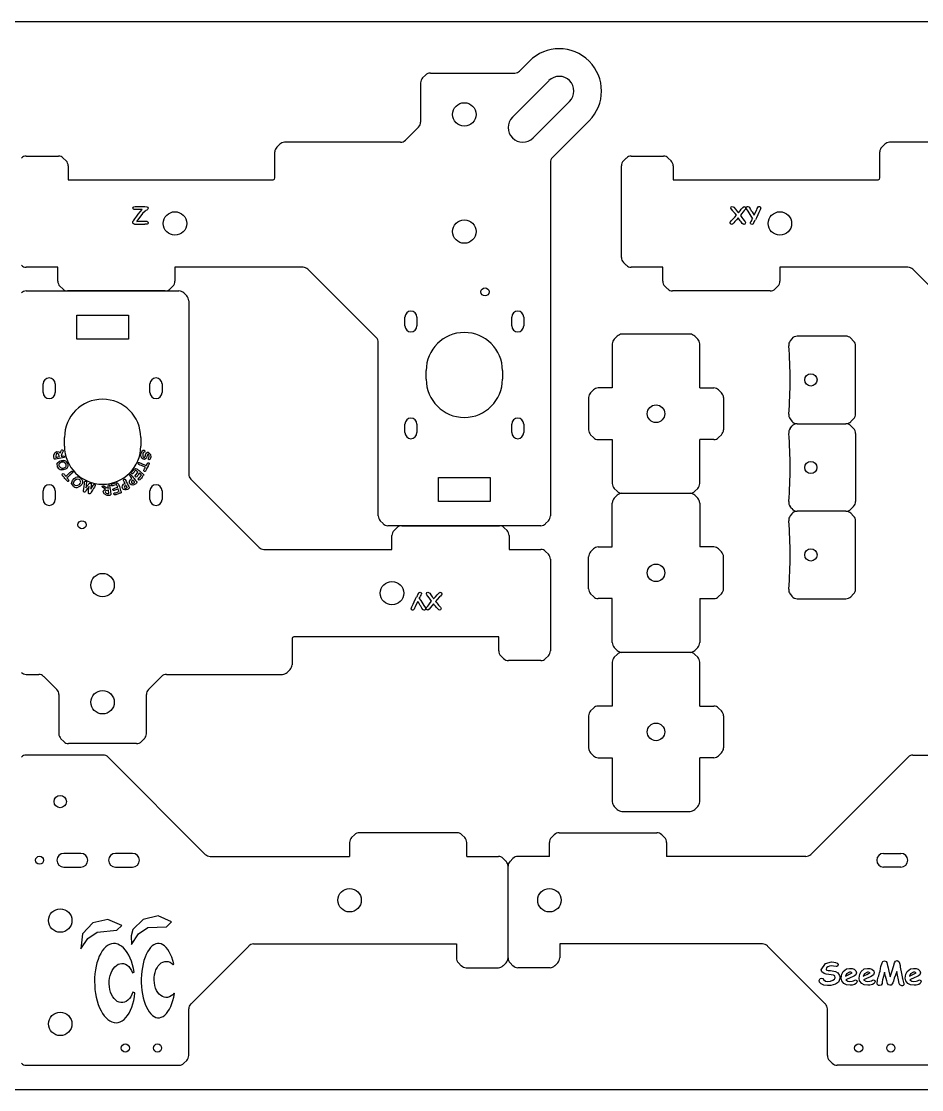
# Model space of a CAD drawing. Header units: millimetres. Extents: x 0 to 820, y -385 to 310.
# Drawn here: x 181.4 to 442.7, y -385 to -75 of the extents above; entities that cross this region are included whole.
import ezdxf

# ---------------------------------------------------------------- set-up
doc = ezdxf.new("R2010")
doc.units = ezdxf.units.MM

msp = doc.modelspace()

# ---------------------------------------------------------------- linework, layer by layer
at = {"color": 7, "linetype": 'Continuous'}
for p, q in [((0, -75), (820, -75)), ((328.89, -86.55), (326.03, -89.41)), ((297.3, -92.83), (297.3, -104.24)), ((298.71, -90.59), (297.89, -91.41)), ((300.13, -90), (324.62, -90)), ((334.55, -92.21), (323.94, -102.81)), ((329.96, -108.83), (340.56, -98.22)), ((335.61, -114.48), (346.22, -103.88)), ((296.71, -105.66), (292.89, -109.48)), ((256.41, -110.66), (255.59, -111.48)), ((291.47, -110.07), (257.83, -110.07)), ((432.02, -110.66), (431.2, -111.48)), ((467.08, -110.07), (433.44, -110.07)), ((182.83, -114.07), (192.17, -114.07)), ((194.41, -115.48), (193.59, -114.66)), ((255, -120.45), (255, -112.9)), ((335.59, -114.5), (335.61, -114.48)), ((357.02, -114.66), (356.2, -115.48)), ((358.44, -114.07), (367.78, -114.07)), ((370.02, -115.48), (369.2, -114.66)), ((430.61, -120.45), (430.61, -112.9)), ((195, -116.9), (195, -120.95)), ((335, -115.92), (335, -218.52)), ((355.61, -143.52), (355.61, -116.9)), ((370.61, -116.9), (370.61, -120.95)), ((195, -120.95), (254.5, -120.95)), ((370.61, -120.95), (430.11, -120.95)), ((215.77, -129.62), (214.48, -129.62)), ((215.8, -128.77), (217.29, -128.77)), ((392.69, -128.93), (392.94, -129.32)), ((214.93, -133.02), (214.92, -133.03)), ((356.2, -144.94), (357.02, -145.76)), ((192, -146.35), (182.83, -146.35)), ((192, -150.4), (192, -146.35)), ((263.17, -146.35), (226, -146.35)), ((226, -146.35), (226, -150.4)), ((264.59, -146.94), (284.41, -166.76)), ((367.61, -146.35), (358.44, -146.35)), ((367.61, -150.4), (367.61, -146.35)), ((401.61, -146.35), (401.61, -150.4)), ((438.78, -146.35), (401.61, -146.35)), ((440.2, -146.94), (460.02, -166.76)), ((192.59, -151.82), (193.41, -152.64)), ((224.59, -152.64), (225.41, -151.82)), ((368.2, -151.82), (369.02, -152.64)), ((400.2, -152.64), (401.02, -151.82)), ((182.83, -153.23), (227.17, -153.23)), ((223.17, -153.23), (194.83, -153.23)), ((229.41, -154.64), (228.59, -153.82)), ((398.78, -153.23), (370.44, -153.23)), ((230, -156.06), (230, -206.4)), ((197.5, -160.23), (212.5, -160.23)), ((197.5, -167.23), (197.5, -160.23)), ((212.5, -160.23), (212.5, -167.23)), ((292.75, -163.35), (292.75, -160.85)), ((296.25, -160.85), (296.25, -163.35)), ((323.75, -163.35), (323.75, -160.85)), ((327.25, -160.85), (327.25, -163.35)), ((212.5, -167.23), (197.5, -167.23)), ((354.35, -166.36), (353.52, -167.19)), ((375.51, -165.78), (355.76, -165.78)), ((377.75, -167.19), (376.92, -166.36)), ((405.07, -167.11), (404.57, -167.73)), ((420.76, -166.35), (406.63, -166.35)), ((423.01, -167.76), (422.18, -166.94)), ((285, -218.52), (285, -168.18)), ((352.94, -168.61), (352.94, -181.36)), ((378.34, -181.36), (378.34, -168.61)), ((423.59, -188.92), (423.59, -169.18)), ((298.92, -178.85), (298.92, -176.35)), ((321.07, -176.35), (321.07, -178.85)), ((187.75, -182.73), (187.75, -180.23)), ((191.25, -180.23), (191.25, -182.73)), ((218.75, -182.73), (218.75, -180.23)), ((222.25, -180.23), (222.25, -182.73)), ((347.47, -181.95), (346.64, -182.77)), ((352.94, -181.36), (348.88, -181.36)), ((378.34, -181.36), (382.39, -181.36)), ((384.63, -182.77), (383.8, -181.95)), ((346.06, -184.19), (346.06, -193.53)), ((385.22, -184.19), (385.22, -193.53)), ((292.75, -194.35), (292.75, -191.85)), ((296.25, -191.85), (296.25, -194.35)), ((323.75, -194.35), (323.75, -191.85)), ((327.25, -191.85), (327.25, -194.35)), ((404.57, -190.37), (405.07, -190.99)), ((406.63, -191.75), (420.76, -191.75)), ((406.63, -191.75), (420.76, -191.75)), ((422.18, -191.16), (423.01, -190.34)), ((346.64, -194.95), (347.47, -195.77)), ((383.8, -195.77), (384.63, -194.95)), ((404.57, -193.13), (405.07, -192.51)), ((422.18, -192.34), (423.01, -193.16)), ((423.59, -194.58), (423.59, -214.32)), ((193.92, -198.23), (193.92, -195.73)), ((216.07, -195.73), (216.07, -198.23)), ((348.88, -196.36), (352.94, -196.36)), ((352.94, -196.36), (352.94, -209.11)), ((382.39, -196.36), (378.34, -196.36)), ((378.34, -209.11), (378.34, -196.36)), ((191.42, -201.52), (192.46, -201.31)), ((192.88, -201.77), (191.32, -202.08)), ((217.66, -203.91), (217.71, -203.81)), ((194.66, -207.48), (194.72, -207.56)), ((213.24, -206.57), (213.59, -206.99)), ((302.5, -214.35), (302.5, -207.35)), ((302.5, -207.35), (317.5, -207.35)), ((317.5, -207.35), (317.5, -214.35)), ((200.31, -208.84), (200.26, -209.32)), ((200.66, -209.67), (200.88, -209.36)), ((201.68, -209.31), (201.66, -209.69)), ((207.22, -210.64), (207.37, -212.2)), ((211.54, -207.97), (211.8, -208.44)), ((250.41, -227.64), (230.59, -207.82)), ((353.52, -210.53), (354.35, -211.36)), ((376.92, -211.36), (377.75, -210.53)), ((187.75, -213.73), (187.75, -211.23)), ((191.25, -211.23), (191.25, -213.73)), ((200.27, -211.07), (200.02, -211.45)), ((206.84, -212.05), (206.74, -211.05)), ((218.75, -213.73), (218.75, -211.23)), ((222.25, -211.23), (222.25, -213.73)), ((353.52, -213.36), (354.35, -212.53)), ((355.76, -211.94), (375.51, -211.94)), ((355.76, -211.94), (375.51, -211.94)), ((376.92, -212.53), (377.75, -213.36)), ((317.5, -214.35), (302.5, -214.35)), ((352.94, -227.52), (352.94, -214.77)), ((378.34, -214.77), (378.34, -227.52)), ((405.07, -216.39), (404.57, -215.77)), ((423.01, -215.74), (422.18, -216.56)), ((285.59, -219.94), (286.41, -220.76)), ((333.59, -220.76), (334.41, -219.94)), ((405.07, -217.91), (404.57, -218.53)), ((420.76, -217.15), (406.63, -217.15)), ((420.76, -217.15), (406.63, -217.15)), ((423.01, -218.56), (422.18, -217.74)), ((423.59, -239.72), (423.59, -219.98)), ((332.17, -221.35), (287.83, -221.35)), ((290.41, -221.94), (289.59, -222.76)), ((291.83, -221.35), (320.17, -221.35)), ((322.41, -222.76), (321.59, -221.94)), ((289, -228.23), (289, -224.18)), ((323, -224.18), (323, -228.23)), ((251.83, -228.23), (289, -228.23)), ((323, -228.23), (332.17, -228.23)), ((334.41, -229.64), (333.59, -228.82)), ((346.64, -228.94), (347.47, -228.11)), ((348.88, -227.52), (352.94, -227.52)), ((382.39, -227.52), (378.34, -227.52)), ((383.8, -228.11), (384.63, -228.94)), ((335, -231.06), (335, -257.68)), ((346.06, -239.7), (346.06, -230.35)), ((385.22, -239.7), (385.22, -230.35)), ((347.47, -241.94), (346.64, -241.11)), ((384.63, -241.11), (383.8, -241.94)), ((404.57, -241.17), (405.07, -241.79)), ((422.18, -241.96), (423.01, -241.14)), ((352.94, -242.52), (348.88, -242.52)), ((352.94, -255.28), (352.94, -242.52)), ((378.34, -242.52), (382.39, -242.52)), ((378.34, -242.52), (378.34, -255.28)), ((406.63, -242.55), (420.76, -242.55)), ((297.92, -245.65), (297.67, -245.26)), ((260, -254.13), (260, -261.68)), ((320, -253.63), (260.5, -253.63)), ((320, -257.68), (320, -253.63)), ((354.35, -257.52), (353.52, -256.69)), ((377.75, -256.69), (376.92, -257.52)), ((320.59, -259.1), (321.41, -259.92)), ((333.59, -259.92), (334.41, -259.1)), ((354.35, -258.69), (353.52, -259.52)), ((375.51, -258.11), (355.76, -258.11)), ((375.51, -258.11), (355.76, -258.11)), ((377.75, -259.52), (376.92, -258.69)), ((258.59, -263.92), (259.41, -263.1)), ((332.17, -260.51), (322.83, -260.51)), ((352.94, -260.93), (352.94, -273.69)), ((378.34, -273.69), (378.34, -260.93)), ((182.83, -264.51), (186.47, -264.51)), ((187.89, -265.1), (191.71, -268.92)), ((218.29, -268.92), (222.11, -265.1)), ((223.53, -264.51), (257.17, -264.51)), ((192.3, -270.34), (192.3, -281.75)), ((217.7, -281.75), (217.7, -270.34)), ((347.47, -274.27), (346.64, -275.1)), ((352.94, -273.69), (348.88, -273.69)), ((378.34, -273.69), (382.39, -273.69)), ((384.63, -275.1), (383.8, -274.27)), ((346.06, -276.52), (346.06, -285.86)), ((385.22, -276.52), (385.22, -285.86)), ((192.89, -283.17), (193.71, -283.99)), ((214.87, -284.58), (195.13, -284.58)), ((216.29, -283.99), (217.11, -283.17)), ((205.17, -287.93), (182.83, -287.93)), ((346.64, -287.27), (347.47, -288.1)), ((383.8, -288.1), (384.63, -287.27)), ((440.23, -287.93), (462.57, -287.93)), ((234.81, -316.75), (206.59, -288.52)), ((348.88, -288.69), (352.94, -288.69)), ((352.94, -288.69), (352.94, -301.44)), ((382.39, -288.69), (378.34, -288.69)), ((378.34, -301.44), (378.34, -288.69)), ((438.81, -288.52), (410.59, -316.75)), ((353.52, -302.86), (354.35, -303.68)), ((376.92, -303.68), (377.75, -302.86)), ((355.76, -304.27), (375.51, -304.27)), ((278.11, -311.04), (277.29, -311.87)), ((307.87, -310.45), (279.53, -310.45)), ((310.11, -311.87), (309.29, -311.04)), ((336.11, -311.04), (335.29, -311.87)), ((337.53, -310.45), (365.87, -310.45)), ((368.11, -311.87), (367.29, -311.04)), ((276.7, -313.28), (276.7, -317.33)), ((310.7, -317.33), (310.7, -313.28)), ((334.7, -317.33), (334.7, -313.28)), ((368.7, -313.28), (368.7, -317.33)), ((198.7, -316.43), (193.7, -316.43)), ((213.7, -316.43), (208.7, -316.43)), ((236.23, -317.33), (276.7, -317.33)), ((310.7, -317.33), (319.87, -317.33)), ((322.11, -318.75), (321.29, -317.92)), ((324.11, -317.92), (323.29, -318.75)), ((334.7, -317.33), (325.53, -317.33)), ((409.17, -317.33), (368.7, -317.33)), ((431.7, -316.43), (436.7, -316.43)), ((193.7, -320.43), (198.7, -320.43)), ((208.7, -320.43), (213.7, -320.43)), ((322.7, -346.79), (322.7, -320.16)), ((322.7, -346.79), (322.7, -320.16)), ((436.7, -320.43), (431.7, -320.43)), ((209.09, -338.75), (210.56, -337.33)), ((223.57, -337.79), (224.98, -336.32)), ((205.89, -343.6), (205.37, -344.13)), ((206.43, -343.17), (205.89, -343.6)), ((207, -342.86), (206.43, -343.17)), ((207.58, -342.66), (207, -342.86)), ((208.17, -342.58), (207.58, -342.66)), ((208.77, -342.61), (208.17, -342.58)), ((209.37, -342.76), (208.77, -342.61)), ((209.95, -343.03), (209.37, -342.76)), ((210.53, -343.4), (209.95, -343.03)), ((211.08, -343.89), (210.53, -343.4)), ((211.61, -344.48), (211.08, -343.89)), ((218.92, -343.76), (218.47, -344.33)), ((219.4, -343.3), (218.92, -343.76)), ((219.9, -342.95), (219.4, -343.3)), ((220.41, -342.71), (219.9, -342.95)), ((220.93, -342.59), (220.41, -342.71)), ((221.45, -342.59), (220.93, -342.59)), ((221.97, -342.71), (221.45, -342.59)), ((222.48, -342.94), (221.97, -342.71)), ((222.98, -343.29), (222.48, -342.94)), ((223.45, -343.75), (222.98, -343.29)), ((223.91, -344.32), (223.45, -343.75)), ((230.59, -360.15), (247.41, -343.32)), ((248.83, -342.73), (307.7, -342.73)), ((307.7, -342.73), (307.7, -346.79)), ((396.57, -342.73), (337.7, -342.73)), ((337.7, -342.73), (337.7, -346.79)), ((397.99, -343.32), (414.81, -360.15)), ((203.67, -347.19), (203.36, -348.16)), ((204.03, -346.3), (203.67, -347.19)), ((204.44, -345.49), (204.03, -346.3)), ((204.88, -344.76), (204.44, -345.49)), ((205.37, -344.13), (204.88, -344.76)), ((212.11, -345.17), (211.61, -344.48)), ((212.57, -345.95), (212.11, -345.17)), ((212.99, -346.81), (212.57, -345.95)), ((213.37, -347.74), (212.99, -346.81)), ((217.31, -346.6), (217.01, -347.52)), ((217.66, -345.76), (217.31, -346.6)), ((218.05, -345), (217.66, -345.76)), ((218.47, -344.33), (218.05, -345)), ((224.33, -344.99), (223.91, -344.32)), ((224.72, -345.75), (224.33, -344.99)), ((225.06, -346.59), (224.72, -345.75)), ((225.37, -347.51), (225.06, -346.59)), ((202.91, -350.25), (202.76, -351.37)), ((203.11, -349.18), (202.91, -350.25)), ((203.36, -348.16), (203.11, -349.18)), ((207.76, -350.45), (208.13, -349.85)), ((208.13, -349.85), (208.55, -349.34)), ((208.55, -349.34), (209.01, -348.93)), ((209.01, -348.93), (209.51, -348.63)), ((209.51, -348.63), (210.03, -348.45)), ((210.03, -348.45), (210.56, -348.38)), ((210.56, -348.38), (211.09, -348.44)), ((211.09, -348.44), (211.61, -348.61)), ((211.61, -348.61), (212.1, -348.91)), ((212.1, -348.91), (212.57, -349.31)), ((212.57, -349.31), (212.99, -349.81)), ((212.99, -349.81), (213.36, -350.4)), ((213.7, -348.74), (213.37, -347.74)), ((213.97, -349.8), (213.7, -348.74)), ((214.19, -350.89), (213.97, -349.8)), ((216.54, -349.54), (216.38, -350.62)), ((216.75, -348.5), (216.54, -349.54)), ((217.01, -347.52), (216.75, -348.5)), ((220.25, -350.97), (220.49, -350.28)), ((220.49, -350.28), (220.79, -349.64)), ((220.79, -349.64), (221.16, -349.08)), ((221.16, -349.08), (221.57, -348.61)), ((221.57, -348.61), (222.03, -348.23)), ((222.03, -348.23), (222.52, -347.97)), ((222.52, -347.97), (223.03, -347.81)), ((223.03, -347.81), (223.55, -347.78)), ((223.55, -347.78), (224.07, -347.85)), ((224.07, -347.85), (224.57, -348.05)), ((224.57, -348.05), (225.05, -348.36)), ((225.05, -348.36), (225.5, -348.77)), ((225.63, -348.49), (225.37, -347.51)), ((225.5, -348.77), (225.63, -348.49)), ((308.29, -348.2), (309.11, -349.03)), ((310.53, -349.61), (319.87, -349.61)), ((321.29, -349.03), (322.11, -348.2)), ((323.29, -348.2), (324.11, -349.03)), ((334.87, -349.61), (325.53, -349.61)), ((336.29, -349.03), (337.11, -348.2)), ((434.61, -349.26), (434.87, -348.21)), ((202.68, -352.51), (202.66, -353.66)), ((202.76, -351.37), (202.68, -352.51)), ((206.95, -353.46), (207.04, -352.65)), ((207.04, -352.65), (207.21, -351.86)), ((207.21, -351.86), (207.45, -351.12)), ((207.45, -351.12), (207.76, -350.45)), ((213.36, -350.4), (213.68, -351.07)), ((213.68, -351.07), (214.19, -350.89)), ((216.27, -351.73), (216.22, -352.85)), ((216.22, -352.85), (216.22, -353.99)), ((216.38, -350.62), (216.27, -351.73)), ((219.98, -353.27), (219.99, -352.49)), ((220.04, -354.05), (219.98, -353.27)), ((219.99, -352.49), (220.08, -351.72)), ((220.08, -351.72), (220.25, -350.97)), ((422.22, -352.5), (420.69, -353.18)), ((427.41, -352.5), (425.88, -353.18)), ((432.88, -354.23), (432.61, -353.38)), ((434.81, -352.67), (434.53, -353.5)), ((436.25, -354.2), (435.99, -353.1)), ((440.8, -352.5), (439.27, -353.18)), ((202.66, -353.66), (202.7, -354.82)), ((202.7, -354.82), (202.79, -355.97)), ((202.79, -355.97), (202.95, -357.11)), ((206.93, -354.29), (206.95, -353.46)), ((206.99, -355.12), (206.93, -354.29)), ((207.12, -355.92), (206.99, -355.12)), ((207.33, -356.68), (207.12, -355.92)), ((216.22, -353.99), (216.28, -355.11)), ((216.28, -355.11), (216.39, -356.22)), ((216.39, -356.22), (216.56, -357.29)), ((220.18, -354.81), (220.04, -354.05)), ((220.39, -355.53), (220.18, -354.81)), ((220.68, -356.19), (220.39, -355.53)), ((221.02, -356.78), (220.68, -356.19)), ((202.95, -357.11), (203.16, -358.21)), ((203.16, -358.21), (203.43, -359.27)), ((203.43, -359.27), (203.75, -360.28)), ((207.61, -357.39), (207.33, -356.68)), ((207.95, -358.03), (207.61, -357.39)), ((208.34, -358.58), (207.95, -358.03)), ((208.79, -359.04), (208.34, -358.58)), ((209.27, -359.39), (208.79, -359.04)), ((209.78, -359.63), (209.27, -359.39)), ((211.87, -359.4), (211.36, -359.64)), ((212.35, -359.05), (211.87, -359.4)), ((212.8, -358.6), (212.35, -359.05)), ((213.19, -358.04), (212.8, -358.6)), ((213.53, -357.41), (213.19, -358.04)), ((213.81, -356.7), (213.53, -357.41)), ((213.77, -360.13), (214.03, -359.12)), ((214.39, -356.94), (213.81, -356.7)), ((214.03, -359.12), (214.24, -358.05)), ((214.24, -358.05), (214.39, -356.94)), ((216.56, -357.29), (216.77, -358.32)), ((216.77, -358.32), (217.04, -359.3)), ((217.04, -359.3), (217.35, -360.21)), ((221.42, -357.28), (221.02, -356.78)), ((221.86, -357.69), (221.42, -357.28)), ((222.34, -358), (221.86, -357.69)), ((222.84, -358.2), (222.34, -358)), ((223.36, -358.28), (222.84, -358.2)), ((223.88, -358.24), (223.36, -358.28)), ((224.39, -358.09), (223.88, -358.24)), ((224.88, -357.82), (224.39, -358.09)), ((225.34, -357.45), (224.88, -357.82)), ((225.1, -360.03), (225.4, -359.11)), ((225.75, -356.98), (225.34, -357.45)), ((225.4, -359.11), (225.66, -358.12)), ((225.66, -358.12), (225.86, -357.08)), ((225.86, -357.08), (225.75, -356.98)), ((203.75, -360.28), (204.12, -361.22)), ((204.12, -361.22), (204.54, -362.09)), ((204.54, -362.09), (204.99, -362.88)), ((210.3, -359.76), (209.78, -359.63)), ((210.83, -359.76), (210.3, -359.76)), ((211.36, -359.64), (210.83, -359.76)), ((212.67, -362.77), (213.09, -361.97)), ((213.09, -361.97), (213.45, -361.09)), ((213.45, -361.09), (213.77, -360.13)), ((217.35, -360.21), (217.7, -361.04)), ((217.7, -361.04), (218.09, -361.79)), ((218.09, -361.79), (218.52, -362.45)), ((218.52, -362.45), (218.97, -363.01)), ((223.5, -362.9), (223.95, -362.33)), ((223.95, -362.33), (224.37, -361.65)), ((224.37, -361.65), (224.76, -360.88)), ((224.76, -360.88), (225.1, -360.03)), ((230, -375.11), (230, -361.56)), ((415.4, -375.11), (415.4, -361.56)), ((204.99, -362.88), (205.49, -363.58)), ((205.49, -363.58), (206.01, -364.19)), ((206.01, -364.19), (206.56, -364.69)), ((206.56, -364.69), (207.13, -365.08)), ((207.13, -365.08), (207.72, -365.36)), ((207.72, -365.36), (208.31, -365.53)), ((208.31, -365.53), (208.91, -365.58)), ((208.91, -365.58), (209.51, -365.51)), ((209.51, -365.51), (210.09, -365.33)), ((210.09, -365.33), (210.66, -365.03)), ((210.66, -365.03), (211.21, -364.62)), ((211.21, -364.62), (211.73, -364.11)), ((211.73, -364.11), (212.22, -363.49)), ((212.22, -363.49), (212.67, -362.77)), ((218.97, -363.01), (219.45, -363.46)), ((219.45, -363.46), (219.95, -363.8)), ((219.95, -363.8), (220.46, -364.02)), ((220.46, -364.02), (220.98, -364.13)), ((220.98, -364.13), (221.5, -364.12)), ((221.5, -364.12), (222.02, -363.99)), ((222.02, -363.99), (222.53, -363.74)), ((222.53, -363.74), (223.03, -363.38)), ((223.03, -363.38), (223.5, -362.9)), ((182.83, -377.93), (227.17, -377.93)), ((228.59, -377.35), (229.41, -376.52)), ((415.99, -376.52), (416.81, -377.35)), ((462.57, -377.93), (418.23, -377.93)), ((0, -385), (820, -385))]:
    msp.add_line(p, q, dxfattribs=at)
at = {"color": 7, "linetype": 'Continuous', "flags": 128}
for points in [[(213.81, -129.18), (213.86, -128.96), (214.02, -128.8), (214.47, -128.71)], [(213.96, -129.52), (213.83, -129.34), (213.81, -129.18)], [(214.27, -129.64), (214.08, -129.6), (213.96, -129.52)], [(214.48, -129.62), (214.36, -129.63), (214.27, -129.64)], [(214.47, -128.71), (215.21, -128.75), (215.8, -128.77)], [(215.36, -130.91), (215.98, -130.14), (216.52, -129.58)], [(216.52, -129.58), (216.1, -129.61), (215.77, -129.62)], [(217.38, -130.05), (216.61, -130.8), (216.08, -131.46)], [(217.29, -128.77), (217.87, -128.83), (218.13, -128.95), (218.25, -129.2)], [(217.82, -129.77), (217.58, -129.93), (217.38, -130.05)], [(218.25, -129.2), (218.07, -129.56), (217.82, -129.77)], [(387.32, -129.16), (387.49, -128.81), (387.78, -128.71)], [(387.91, -129.95), (387.53, -129.54), (387.32, -129.16)], [(387.78, -128.71), (388.06, -128.82), (388.25, -128.96)], [(388.28, -130.43), (388.07, -130.16), (387.91, -129.95)], [(388.25, -128.96), (388.67, -129.45), (388.98, -129.86)], [(388.98, -129.86), (389.32, -130.26), (389.57, -130.58)], [(389.57, -130.58), (390.03, -129.97), (390.39, -129.5)], [(390.39, -129.5), (390.83, -129), (391.25, -128.71)], [(391.58, -129.45), (391.2, -129.9), (390.92, -130.27)], [(391.25, -128.71), (391.6, -128.87), (391.7, -129.16)], [(391.7, -129.16), (391.66, -129.33), (391.58, -129.45)], [(391.83, -129.15), (391.87, -128.96), (391.97, -128.83)], [(391.89, -129.38), (391.84, -129.26), (391.83, -129.15)], [(392.95, -131.02), (392.36, -130.1), (391.89, -129.38)], [(391.97, -128.83), (392.14, -128.73), (392.3, -128.71)], [(392.3, -128.71), (392.54, -128.79), (392.69, -128.93)], [(394.14, -131.2), (394.55, -130.35), (394.86, -129.69)], [(394.86, -129.69), (395.03, -129.3), (395.16, -129)], [(395.16, -129), (395.34, -128.77), (395.57, -128.71)], [(395.84, -129.65), (395.46, -130.47), (395.17, -131.13)], [(395.57, -128.71), (395.75, -128.75), (395.88, -128.83)], [(396.02, -129.15), (395.93, -129.43), (395.84, -129.65)], [(395.88, -128.83), (396, -128.99), (396.02, -129.15)], [(213.75, -133.4), (213.82, -133.07), (213.95, -132.84)], [(213.95, -132.84), (214.15, -132.56), (214.31, -132.34)], [(214.31, -132.34), (214.89, -131.54), (215.36, -130.91)], [(214.92, -133.03), (215.56, -133.01), (216.07, -133)], [(216.08, -131.46), (215.44, -132.33), (214.93, -133.02)], [(216.07, -133), (216.71, -132.98), (217.21, -132.97)], [(217.21, -132.97), (217.57, -132.98), (217.85, -133.01)], [(217.85, -133.01), (218.15, -133.15), (218.25, -133.38)], [(387.13, -133.45), (387.17, -133.28), (387.25, -133.16)], [(387.25, -133.16), (387.57, -132.81), (387.83, -132.54)], [(387.83, -132.54), (388.47, -131.83), (388.96, -131.27)], [(388.52, -133.12), (388.2, -133.48), (387.94, -133.76)], [(388.96, -131.27), (388.59, -130.8), (388.28, -130.43)], [(389.52, -132.01), (388.96, -132.63), (388.52, -133.12)], [(389.92, -132.57), (389.69, -132.26), (389.52, -132.01)], [(390.34, -133.21), (390.1, -132.85), (389.92, -132.57)], [(390.92, -130.27), (390.49, -130.87), (390.13, -131.33)], [(390.13, -131.33), (390.51, -131.87), (390.81, -132.29)], [(391.17, -133.96), (390.64, -133.62), (390.34, -133.21)], [(390.81, -132.29), (391.2, -132.81), (391.52, -133.21)], [(391.52, -133.21), (391.62, -133.37), (391.64, -133.51)], [(393.69, -132.11), (393.27, -131.5), (392.95, -131.02)], [(393.52, -130.27), (393.85, -130.8), (394.14, -131.2)], [(395.17, -131.13), (394.79, -131.97), (394.47, -132.62)], [(213.9, -133.73), (213.77, -133.56), (213.75, -133.4)], [(214.25, -133.84), (214.04, -133.8), (213.9, -133.73)], [(217.78, -133.84), (217.46, -133.82), (217.21, -133.81)], [(218.1, -133.73), (217.93, -133.82), (217.78, -133.84)], [(218.25, -133.38), (218.21, -133.6), (218.1, -133.73)], [(387.61, -133.9), (387.25, -133.74), (387.13, -133.45)], [(387.94, -133.76), (387.77, -133.87), (387.61, -133.9)], [(391.64, -133.51), (391.46, -133.86), (391.17, -133.96)], [(393.15, -133.78), (393.03, -133.62), (393, -133.46)], [(393.47, -133.9), (393.28, -133.86), (393.15, -133.78)], [(393.92, -133.61), (393.71, -133.83), (393.47, -133.9)], [(190.84, -201.31), (190.84, -201.04), (190.88, -200.83)], [(190.9, -201.8), (190.87, -201.53), (190.84, -201.31)], [(190.88, -200.83), (191.22, -200.11), (191.75, -199.8)], [(191.51, -200.71), (191.4, -201.03), (191.39, -201.29)], [(191.39, -201.29), (191.41, -201.42), (191.42, -201.52)], [(191.87, -200.35), (191.63, -200.51), (191.51, -200.71)], [(191.75, -199.8), (192.34, -199.95), (192.66, -200.33)], [(192.19, -200.56), (192.03, -200.41), (191.87, -200.35)], [(192.44, -201.23), (192.34, -200.84), (192.19, -200.56)], [(192.46, -201.31), (192.45, -201.26), (192.44, -201.23)], [(192.66, -200.33), (192.87, -199.81), (193.1, -199.44)], [(193.53, -199.77), (193.16, -200.54), (193.01, -201.2)], [(193.01, -201.2), (193.37, -201.13), (193.64, -201.07)], [(193.1, -199.44), (193.17, -199.37), (193.25, -199.34)], [(193.25, -199.34), (193.48, -199.4), (193.57, -199.56)], [(193.57, -199.56), (193.57, -199.68), (193.53, -199.77)], [(193.64, -201.07), (193.86, -201.13), (193.96, -201.28)], [(193.96, -201.28), (193.9, -201.5), (193.74, -201.59)], [(216.17, -201.36), (216.13, -200.79), (216.18, -200.34)], [(216.8, -202.08), (216.34, -201.78), (216.17, -201.36)], [(216.18, -200.34), (216.34, -199.9), (216.57, -199.61)], [(216.57, -199.61), (216.81, -199.47), (217.04, -199.47)], [(216.7, -200.46), (216.66, -200.84), (216.7, -201.14)], [(217.04, -200.01), (216.79, -200.21), (216.7, -200.46)], [(216.7, -201.14), (216.79, -201.4), (216.94, -201.53)], [(216.94, -201.53), (217.16, -201.52), (217.29, -201.4)], [(217.04, -199.47), (217.24, -199.6), (217.26, -199.8)], [(217.26, -199.8), (217.17, -199.95), (217.04, -200.01)], [(217.29, -201.4), (217.41, -201.08), (217.47, -200.83)], [(217.47, -200.83), (217.59, -200.49), (217.73, -200.25)], [(217.87, -201.31), (217.71, -201.69), (217.49, -201.94)], [(217.73, -200.25), (217.99, -200.02), (218.26, -199.99)], [(218.01, -200.82), (217.93, -201.09), (217.87, -201.31)], [(218.25, -200.57), (218.16, -200.59), (218.09, -200.65), (218.01, -200.82)], [(218.46, -200.86), (218.38, -200.67), (218.25, -200.57)], [(218.26, -199.99), (218.94, -200.69), (219, -201.47)], [(218.29, -201.89), (218.4, -201.59), (218.48, -201.36)], [(218.48, -201.36), (218.5, -201.08), (218.46, -200.86)], [(219, -201.47), (218.91, -201.73), (218.82, -201.92)], [(191.07, -202.05), (190.94, -201.93), (190.9, -201.8)], [(191.32, -202.08), (191.18, -202.08), (191.07, -202.05)], [(191.94, -204.35), (191.83, -203.21), (192.49, -202.6)], [(192.73, -203.08), (192.44, -203.27), (192.29, -203.49)], [(192.29, -203.49), (192.32, -203.85), (192.42, -204.12)], [(192.42, -204.12), (192.76, -204.48), (193.12, -204.61)], [(192.49, -202.6), (193.18, -202.4), (193.74, -202.42)], [(193.63, -202.94), (193.11, -202.95), (192.73, -203.08)], [(193.12, -204.61), (193.65, -204.62), (194.04, -204.5)], [(194.31, -203.41), (193.99, -203.06), (193.63, -202.94)], [(194.04, -204.5), (194.3, -204.29), (194.4, -204.05)], [(194.91, -204.2), (194.64, -204.71), (194.27, -204.98)], [(194.4, -204.05), (194.41, -203.68), (194.31, -203.41)], [(194.79, -203.18), (194.95, -203.74), (194.91, -204.2)], [(215.33, -203.43), (215.27, -203.28), (215.29, -203.16)], [(215.29, -203.16), (215.36, -203.07), (215.43, -203.03)], [(215.56, -203.58), (215.43, -203.5), (215.33, -203.43)], [(215.43, -203.03), (215.55, -203.01), (215.65, -203.03)], [(215.93, -203.74), (215.72, -203.65), (215.56, -203.58)], [(215.65, -203.03), (215.74, -203.07), (215.8, -203.11)], [(215.8, -203.11), (216.09, -203.23), (216.32, -203.33)], [(216.68, -204.07), (216.26, -203.89), (215.93, -203.74)], [(216.32, -203.33), (216.69, -203.5), (216.99, -203.62)], [(217.43, -204.39), (217.01, -204.21), (216.68, -204.07)], [(217.49, -201.94), (217.12, -202.1), (216.8, -202.08)], [(216.99, -203.62), (217.37, -203.78), (217.66, -203.91)], [(217.2, -204.82), (217.34, -204.58), (217.43, -204.39)], [(217.71, -203.81), (217.89, -203.46), (218.05, -203.2)], [(218.18, -204.04), (218.01, -204.41), (217.88, -204.7)], [(218.05, -203.2), (218.22, -203.08), (218.38, -203.11)], [(218.34, -203.76), (218.25, -203.92), (218.18, -204.04)], [(218.34, -202.1), (218.29, -201.99), (218.29, -201.89)], [(218.5, -202.21), (218.4, -202.17), (218.34, -202.1)], [(218.5, -203.49), (218.41, -203.64), (218.34, -203.76)], [(218.38, -203.11), (218.47, -203.18), (218.52, -203.26)], [(218.82, -201.92), (218.67, -202.13), (218.5, -202.21)], [(218.52, -203.26), (218.54, -203.39), (218.5, -203.49)], [(194.27, -204.98), (193.57, -205.17), (193, -205.13)], [(193.3, -206.7), (193.24, -206.47), (193.34, -206.31)], [(193.34, -206.31), (193.57, -206.23), (193.74, -206.32)], [(193.74, -206.32), (193.9, -206.53), (194.02, -206.7)], [(194.33, -207.91), (194.07, -207.61), (193.87, -207.38)], [(194.02, -206.7), (194.18, -206.91), (194.31, -207.07)], [(194.31, -207.07), (194.65, -206.76), (194.91, -206.51)], [(195.19, -206.97), (194.89, -207.26), (194.66, -207.48)], [(194.72, -207.56), (194.97, -207.87), (195.14, -208.12)], [(194.91, -206.51), (195.24, -206.2), (195.52, -205.95)], [(195.73, -206.47), (195.42, -206.75), (195.19, -206.97)], [(195.52, -205.95), (195.68, -205.8), (195.81, -205.67)], [(196.15, -206.09), (195.91, -206.31), (195.73, -206.47)], [(195.81, -205.67), (195.94, -205.58), (196.05, -205.53)], [(196.05, -205.53), (196.21, -205.53), (196.31, -205.6)], [(196.28, -205.98), (196.2, -206.04), (196.15, -206.09)], [(196.23, -208.19), (196.74, -207.67), (197.24, -207.4)], [(196.37, -205.78), (196.34, -205.9), (196.28, -205.98)], [(196.31, -205.6), (196.36, -205.7), (196.37, -205.78)], [(198.54, -207.54), (198.96, -207.96), (199.15, -208.38)], [(212.88, -206.89), (212.81, -206.68), (212.89, -206.53)], [(213.49, -207.62), (213.15, -207.21), (212.88, -206.89)], [(212.89, -206.53), (213.1, -206.48), (213.24, -206.57)], [(213.42, -206.29), (213.32, -206.11), (213.36, -205.95)], [(213.35, -207.72), (213.43, -207.66), (213.49, -207.62)], [(213.36, -205.95), (213.62, -205.58), (213.84, -205.3)], [(213.63, -206.34), (213.5, -206.34), (213.42, -206.29)], [(213.59, -206.99), (213.91, -207.38), (214.15, -207.7)], [(213.8, -206.22), (213.71, -206.3), (213.63, -206.34)], [(213.93, -206.03), (213.86, -206.14), (213.8, -206.22)], [(213.84, -205.3), (214.17, -204.94), (214.5, -204.75)], [(214.38, -205.44), (214.13, -205.77), (213.93, -206.03)], [(214.15, -207.7), (214.47, -208.1), (214.72, -208.41)], [(214.56, -205.26), (214.45, -205.35), (214.38, -205.44)], [(214.54, -207.19), (214.44, -207), (214.49, -206.84)], [(214.49, -206.84), (214.64, -206.63), (214.75, -206.46)], [(214.5, -204.75), (214.96, -204.88), (215.27, -205.1)], [(214.92, -207.13), (214.72, -207.25), (214.54, -207.19)], [(214.9, -205.53), (214.71, -205.38), (214.56, -205.26)], [(214.75, -206.46), (215.01, -206.08), (215.21, -205.78)], [(215.21, -205.78), (215.04, -205.64), (214.9, -205.53)], [(215.19, -206.74), (215.05, -206.96), (214.92, -207.13)], [(215.36, -207.87), (215.36, -207.75), (215.41, -207.66)], [(215.41, -207.66), (215.44, -207.63), (215.47, -207.61)], [(215.47, -207.61), (215.73, -207.38), (215.91, -207.19)], [(216.29, -206.64), (215.92, -206.34), (215.62, -206.11)], [(216.31, -207.53), (216.02, -207.85), (215.76, -208.06)], [(215.91, -207.19), (216.13, -206.89), (216.29, -206.64)], [(216.72, -206.85), (216.51, -207.24), (216.31, -207.53)], [(216.47, -206.12), (216.65, -206.26), (216.79, -206.37)], [(216.86, -206.76), (216.79, -206.82), (216.72, -206.85)], [(216.79, -206.37), (216.92, -206.58), (216.86, -206.76)], [(217.09, -205.63), (216.94, -205.45), (216.97, -205.26)], [(216.97, -205.26), (217.1, -205.01), (217.2, -204.82)], [(217.45, -205.5), (217.27, -205.65), (217.09, -205.63)], [(194.53, -208.15), (194.42, -208.02), (194.33, -207.91)], [(194.73, -208.39), (194.61, -208.26), (194.53, -208.15)], [(194.93, -208.5), (194.8, -208.46), (194.73, -208.39)], [(195.1, -208.44), (195.01, -208.49), (194.93, -208.5)], [(195.14, -208.12), (195.18, -208.31), (195.1, -208.44)], [(196.62, -210), (195.95, -209.06), (196.23, -208.19)], [(196.68, -208.49), (196.52, -208.8), (196.5, -209.07)], [(196.5, -209.07), (196.7, -209.37), (196.93, -209.55)], [(197.4, -207.92), (196.95, -208.19), (196.68, -208.49)], [(196.93, -209.55), (197.4, -209.7), (197.79, -209.63)], [(198.23, -207.99), (197.77, -207.85), (197.4, -207.92)], [(197.79, -209.63), (198.25, -209.38), (198.53, -209.08)], [(198.97, -209.39), (198.45, -209.9), (197.93, -210.16)], [(198.62, -208.5), (198.45, -208.18), (198.23, -207.99)], [(198.53, -209.08), (198.65, -208.76), (198.62, -208.5)], [(199.15, -208.38), (199.17, -208.97), (198.97, -209.39)], [(199.45, -211.2), (199.48, -210.92), (199.52, -210.71)], [(199.52, -210.71), (199.66, -209.91), (199.72, -209.28)], [(199.72, -209.28), (199.74, -208.9), (199.77, -208.61)], [(199.77, -208.61), (199.83, -208.5), (199.91, -208.45)], [(199.91, -208.45), (200.03, -208.43), (200.12, -208.45)], [(200.12, -208.45), (200.28, -208.64), (200.31, -208.84)], [(200.26, -209.32), (200.19, -209.9), (200.12, -210.35)], [(200.12, -210.35), (200.42, -209.97), (200.66, -209.67)], [(201.08, -210.02), (200.62, -210.59), (200.27, -211.07)], [(200.88, -209.36), (201.02, -209.2), (201.14, -209.08)], [(200.95, -211.14), (201.04, -210.51), (201.08, -210.02)], [(201.14, -209.08), (201.32, -208.99), (201.48, -209.01)], [(201.48, -209.01), (201.64, -209.15), (201.68, -209.31)], [(201.66, -209.69), (201.62, -210.29), (201.56, -210.77)], [(201.56, -210.77), (201.86, -210.3), (202.1, -209.94)], [(202.1, -209.94), (202.21, -209.72), (202.3, -209.55)], [(202.3, -209.55), (202.49, -209.39), (202.68, -209.38)], [(202.86, -209.74), (202.67, -210.14), (202.48, -210.43)], [(202.68, -209.38), (202.8, -209.45), (202.86, -209.54)], [(202.86, -209.54), (202.88, -209.65), (202.86, -209.74)], [(204.88, -210.04), (204.96, -209.82), (205.13, -209.75)], [(204.97, -210.21), (204.9, -210.12), (204.88, -210.04)], [(205.8, -210.72), (205.31, -210.47), (204.97, -210.21)], [(205.13, -209.75), (205.25, -209.76), (205.33, -209.81)], [(205.18, -211.56), (205.4, -211), (205.8, -210.72)], [(205.33, -209.81), (206.05, -210.25), (206.68, -210.45)], [(206.62, -209.83), (206.69, -209.61), (206.85, -209.54)], [(206.68, -210.45), (206.65, -210.1), (206.62, -209.83)], [(206.85, -209.54), (207.06, -209.61), (207.14, -209.78)], [(207.55, -209.64), (207.56, -209.43), (207.68, -209.32)], [(207.7, -209.81), (207.6, -209.73), (207.55, -209.64)], [(207.68, -209.32), (208.1, -209.15), (208.43, -209.03)], [(207.91, -209.81), (207.79, -209.82), (207.7, -209.81)], [(208.12, -209.71), (208, -209.76), (207.91, -209.81)], [(208, -210.99), (208.01, -210.76), (208.15, -210.65)], [(208.83, -209.46), (208.43, -209.6), (208.12, -209.71)], [(208.15, -210.65), (208.4, -210.55), (208.59, -210.47)], [(208.43, -209.03), (208.9, -208.91), (209.27, -208.93)], [(208.59, -210.47), (209.02, -210.29), (209.37, -210.16)], [(209.07, -209.4), (208.94, -209.43), (208.83, -209.46)], [(209.25, -209.79), (209.16, -209.57), (209.07, -209.4)], [(209.37, -210.16), (209.3, -209.95), (209.25, -209.79)], [(209.27, -208.93), (209.59, -209.29), (209.73, -209.64)], [(209.76, -211.43), (209.62, -211.01), (209.51, -210.69)], [(210.83, -210.61), (210.7, -210.13), (210.8, -209.75)], [(210.8, -209.75), (211.09, -209.34), (211.41, -209.12)], [(211.48, -210.99), (211.06, -210.86), (210.83, -210.61)], [(211.1, -208.23), (211.08, -208.01), (211.19, -207.87)], [(211.56, -209.05), (211.3, -208.59), (211.1, -208.23)], [(211.19, -207.87), (211.41, -207.86), (211.54, -207.97)], [(211.31, -209.94), (211.26, -210.16), (211.31, -210.33)], [(211.65, -209.62), (211.43, -209.77), (211.31, -209.94)], [(211.31, -210.33), (211.45, -210.44), (211.59, -210.45)], [(211.41, -209.12), (211.49, -209.08), (211.56, -209.05)], [(211.59, -210.45), (211.82, -210.42), (211.99, -210.35)], [(211.76, -209.57), (211.69, -209.59), (211.65, -209.62)], [(212.03, -210.06), (211.88, -209.78), (211.76, -209.57)], [(211.8, -208.44), (212.04, -208.88), (212.22, -209.23)], [(211.99, -210.35), (212.08, -210.3), (212.14, -210.26)], [(212.14, -210.26), (212.08, -210.15), (212.03, -210.06)], [(212.22, -209.23), (212.46, -209.67), (212.64, -210.02)], [(212.63, -210.58), (212.41, -210.74), (212.23, -210.85)], [(212.64, -210.02), (212.76, -210.32), (212.74, -210.48), (212.63, -210.58)], [(213.03, -209.33), (212.82, -208.87), (212.85, -208.47)], [(212.85, -208.47), (213.07, -208.01), (213.35, -207.72)], [(213.75, -209.59), (213.31, -209.53), (213.03, -209.33)], [(213.36, -208.57), (213.35, -208.81), (213.44, -208.98)], [(213.65, -208.16), (213.46, -208.37), (213.36, -208.57)], [(213.44, -208.98), (213.61, -209.06), (213.76, -209.05)], [(213.76, -208.09), (213.7, -208.13), (213.65, -208.16)], [(214.46, -209.3), (214.08, -209.52), (213.75, -209.59)], [(214.15, -208.55), (213.93, -208.29), (213.76, -208.09)], [(213.76, -209.05), (214, -208.98), (214.16, -208.87)], [(214.3, -208.74), (214.21, -208.63), (214.15, -208.55)], [(214.16, -208.87), (214.24, -208.8), (214.3, -208.74)], [(214.81, -208.97), (214.62, -209.17), (214.46, -209.3)], [(214.72, -208.41), (214.89, -208.68), (214.9, -208.84), (214.81, -208.97)], [(215.46, -208.04), (215.39, -207.95), (215.36, -207.87)], [(215.76, -208.06), (215.59, -208.1), (215.46, -208.04)], [(199.63, -211.6), (199.47, -211.41), (199.45, -211.2)], [(200.02, -211.45), (199.83, -211.6), (199.63, -211.6)], [(200.88, -211.85), (200.91, -211.45), (200.95, -211.14)], [(201.07, -212.1), (200.92, -211.99), (200.88, -211.85)], [(201.72, -211.6), (201.47, -211.97), (201.29, -212.1), (201.07, -212.1)], [(202.03, -211.07), (201.86, -211.37), (201.72, -211.6)], [(206.11, -212.51), (205.44, -212.11), (205.18, -211.56)], [(205.97, -211.23), (205.81, -211.37), (205.74, -211.51)], [(205.74, -211.51), (205.87, -211.76), (206.05, -211.89)], [(206.65, -211.05), (206.26, -211.12), (205.97, -211.23)], [(206.05, -211.89), (206.35, -212.02), (206.61, -212.05)], [(206.58, -212.6), (206.31, -212.57), (206.11, -212.51)], [(207.06, -212.58), (206.79, -212.59), (206.58, -212.6)], [(206.61, -212.05), (206.74, -212.05), (206.84, -212.05)], [(206.74, -211.05), (206.69, -211.05), (206.65, -211.05)], [(207.32, -212.44), (207.19, -212.56), (207.06, -212.58)], [(207.37, -212.2), (207.36, -212.34), (207.32, -212.44)], [(208.35, -211.16), (208.12, -211.14), (208, -210.99)], [(208.29, -212.22), (208.28, -212.11), (208.3, -212.02)], [(208.54, -212.41), (208.37, -212.35), (208.29, -212.22)], [(208.3, -212.02), (208.37, -211.91), (208.46, -211.86)], [(208.8, -210.98), (208.55, -211.08), (208.35, -211.16)], [(208.46, -211.86), (208.5, -211.85), (208.54, -211.85)], [(208.54, -211.85), (208.88, -211.79), (209.14, -211.72)], [(209.31, -212.24), (208.88, -212.36), (208.54, -212.41)], [(209.14, -211.72), (209.49, -211.57), (209.76, -211.43)], [(210.04, -211.9), (209.64, -212.11), (209.31, -212.24)], [(210.21, -211.89), (210.11, -211.91), (210.04, -211.9)], [(210.2, -211.15), (210.29, -211.36), (210.37, -211.53)], [(210.37, -211.53), (210.37, -211.78), (210.21, -211.89)], [(212.23, -210.85), (211.82, -210.99), (211.48, -210.99)], [(296.68, -240.97), (296.9, -240.75), (297.14, -240.68)], [(297.14, -240.68), (297.33, -240.72), (297.46, -240.8)], [(297.46, -240.8), (297.58, -240.96), (297.61, -241.12)], [(298.97, -241.07), (299.15, -240.72), (299.44, -240.62)], [(299.09, -241.37), (298.99, -241.21), (298.97, -241.07)], [(299.8, -242.29), (299.41, -241.77), (299.09, -241.37)], [(299.44, -240.62), (299.97, -240.96), (300.28, -241.37)], [(300.27, -241.37), (300.51, -241.73), (300.69, -242.01)], [(301.09, -242.57), (301.65, -241.95), (302.09, -241.46)], [(302.09, -241.46), (302.41, -241.1), (302.67, -240.82)], [(302.67, -240.82), (302.85, -240.71), (303, -240.68)], [(303.36, -241.42), (303.04, -241.77), (302.78, -242.04)], [(303, -240.68), (303.36, -240.84), (303.48, -241.13)], [(303.48, -241.13), (303.44, -241.3), (303.36, -241.42)], [(294.77, -244.93), (295.15, -244.11), (295.44, -243.45)], [(295.44, -243.45), (295.82, -242.61), (296.14, -241.96)], [(295.75, -244.89), (295.58, -245.28), (295.45, -245.58)], [(296.47, -243.38), (296.06, -244.23), (295.75, -244.89)], [(297.09, -244.31), (296.76, -243.78), (296.47, -243.38)], [(296.92, -242.47), (297.34, -243.08), (297.66, -243.56)], [(297.67, -245.26), (297.47, -244.94), (297.34, -244.73), (297.22, -244.52), (297.09, -244.31)], [(297.66, -243.56), (298.25, -244.48), (298.72, -245.2)], [(299.03, -245.13), (299.41, -244.68), (299.69, -244.31)], [(299.69, -244.31), (300.12, -243.71), (300.48, -243.25)], [(300.48, -243.25), (300.1, -242.71), (299.8, -242.29)], [(301.04, -244), (300.58, -244.61), (300.22, -245.08)], [(300.69, -242.01), (300.92, -242.32), (301.09, -242.57)], [(301.63, -244.72), (301.29, -244.32), (301.04, -244)], [(302.36, -245.62), (301.94, -245.13), (301.63, -244.72)], [(302.78, -242.04), (302.14, -242.75), (301.65, -243.31)], [(301.65, -243.31), (302.02, -243.78), (302.33, -244.15)], [(302.33, -244.15), (302.54, -244.42), (302.7, -244.63)], [(302.7, -244.63), (303.08, -245.04), (303.29, -245.42)], [(294.59, -245.43), (294.68, -245.15), (294.77, -244.93)], [(294.73, -245.75), (294.61, -245.59), (294.59, -245.43)], [(295.04, -245.87), (294.86, -245.83), (294.73, -245.75)], [(295.45, -245.58), (295.27, -245.81), (295.04, -245.87)], [(298.31, -245.87), (298.07, -245.79), (297.92, -245.65)], [(298.64, -245.75), (298.47, -245.85), (298.31, -245.87)], [(298.78, -245.43), (298.74, -245.62), (298.64, -245.75)], [(298.72, -245.2), (298.77, -245.32), (298.78, -245.43)], [(298.91, -245.42), (298.95, -245.25), (299.03, -245.13)], [(299.36, -245.87), (299.01, -245.71), (298.91, -245.42)], [(300.22, -245.08), (299.78, -245.58), (299.36, -245.87)], [(302.83, -245.87), (302.55, -245.76), (302.36, -245.62)], [(303.29, -245.42), (303.12, -245.77), (302.83, -245.87)], [(224.98, -336.32), (221.11, -334.58), (216.81, -335.59), (213.78, -338.51), (213.26, -340.33), (213.4, -342.88)], [(210.56, -337.33), (206.52, -335.6), (202.18, -336.55), (199.13, -339.79), (198.71, -344.12)], [(213.4, -342.88), (215.45, -339.79), (218.12, -337.99), (223.57, -337.79)], [(198.71, -344.12), (200.73, -341.1), (203.44, -339.26), (209.09, -338.75)], [(413.61, -350.25), (414.88, -348.41), (416.61, -347.9)], [(414.43, -351.33), (413.79, -350.85), (413.61, -350.25)], [(415.53, -349.39), (415.14, -349.66), (414.99, -350)], [(414.99, -350), (415.06, -350.2), (415.24, -350.32), (415.65, -350.43)], [(416.64, -349.11), (416, -349.2), (415.53, -349.39)], [(416.61, -347.9), (417.24, -347.98), (417.72, -348.1)], [(417.91, -349.29), (417.2, -349.18), (416.64, -349.11)], [(417.72, -348.1), (418.26, -348.33), (418.53, -348.68)], [(418.37, -349.09), (418.13, -349.25), (417.91, -349.29)], [(418.53, -348.68), (418.48, -348.92), (418.37, -349.09)], [(420, -350.68), (420.91, -349.97), (421.81, -349.81)], [(421.81, -349.81), (422.56, -349.87), (423.12, -350.06)], [(423.12, -350.06), (423.67, -350.54), (423.8, -351.1)], [(425.19, -350.68), (426.1, -349.97), (426.99, -349.81)], [(426.99, -349.81), (427.74, -349.87), (428.3, -350.06)], [(428.3, -350.06), (428.85, -350.54), (428.99, -351.1)], [(430.67, -350.64), (430.82, -349.86), (430.94, -349.24)], [(430.94, -349.24), (431.24, -348.25), (431.52, -347.82), (432, -347.64)], [(432, -347.64), (432.41, -347.78), (432.62, -348.06)], [(432.62, -348.06), (432.88, -348.96), (433.02, -349.67)], [(433.02, -349.67), (433.32, -351.11), (433.62, -352.22)], [(433.62, -352.22), (434.21, -350.57), (434.61, -349.26)], [(434.87, -348.21), (435.18, -347.71), (435.61, -347.56)], [(435.61, -347.56), (436.13, -347.86), (436.34, -348.31)], [(436.34, -348.31), (436.48, -348.94), (436.55, -349.45)], [(436.55, -349.45), (436.87, -351.32), (437.22, -352.76)], [(438.58, -350.68), (439.49, -349.97), (440.39, -349.81)], [(440.39, -349.81), (441.14, -349.87), (441.7, -350.06)], [(441.7, -350.06), (442.25, -350.54), (442.38, -351.1)], [(413, -353.32), (413.24, -352.79), (413.68, -352.66)], [(413.56, -354.3), (413.13, -353.82), (413, -353.32)], [(413.68, -352.66), (414.09, -352.79), (414.3, -353.06)], [(414.3, -353.06), (414.86, -353.53), (415.45, -353.61)], [(415.84, -351.62), (415.04, -351.52), (414.43, -351.33)], [(415.45, -353.61), (416.29, -353.5), (416.93, -353.27)], [(415.65, -350.43), (416.3, -350.47), (416.81, -350.5)], [(417.2, -351.77), (416.44, -351.65), (415.84, -351.62)], [(416.81, -350.5), (417.75, -350.69), (418.41, -351.07)], [(416.93, -353.27), (417.45, -352.94), (417.67, -352.52)], [(417.67, -352.52), (417.53, -352.01), (417.2, -351.77)], [(419.05, -352.58), (418.57, -353.78), (417.71, -354.36)], [(418.41, -351.07), (418.94, -351.84), (419.05, -352.58)], [(419.4, -352.61), (419.57, -351.48), (420, -350.68)], [(420.16, -354.22), (419.54, -353.41), (419.4, -352.61)], [(421.8, -350.93), (420.95, -351.36), (420.61, -352.05)], [(420.61, -352.05), (421.18, -351.8), (421.62, -351.61)], [(420.69, -353.18), (421.35, -353.54), (421.94, -353.61)], [(421.62, -351.61), (422.18, -351.34), (422.59, -351.1)], [(422.59, -351.1), (422.16, -350.96), (421.8, -350.93)], [(421.94, -353.61), (422.54, -353.54), (422.98, -353.38)], [(423.25, -351.98), (422.68, -352.29), (422.22, -352.5)], [(422.98, -353.38), (423.31, -353.23), (423.59, -353.18)], [(423.8, -351.1), (423.6, -351.66), (423.25, -351.98)], [(423.59, -353.18), (423.97, -353.32), (424.06, -353.63)], [(424.58, -352.61), (424.76, -351.48), (425.19, -350.68)], [(425.35, -354.22), (424.72, -353.41), (424.58, -352.61)], [(426.99, -350.93), (426.14, -351.36), (425.79, -352.05)], [(425.79, -352.05), (426.36, -351.8), (426.81, -351.61)], [(425.88, -353.18), (426.53, -353.54), (427.12, -353.61)], [(426.81, -351.61), (427.36, -351.34), (427.78, -351.1)], [(427.78, -351.1), (427.35, -350.96), (426.99, -350.93)], [(427.12, -353.61), (427.72, -353.54), (428.16, -353.38)], [(428.43, -351.98), (427.87, -352.29), (427.41, -352.5)], [(428.16, -353.38), (428.49, -353.23), (428.77, -353.18)], [(428.99, -351.1), (428.78, -351.66), (428.43, -351.98)], [(428.77, -353.18), (429.16, -353.32), (429.25, -353.63)], [(429.85, -354.17), (429.97, -353.16), (430.17, -352.39)], [(431.4, -353.16), (431.31, -353.73), (431.24, -354.18)], [(431.95, -350.95), (431.63, -352.18), (431.4, -353.16)], [(432.61, -353.38), (432.21, -352.03), (431.95, -350.95)], [(435.5, -350.76), (435.12, -351.83), (434.81, -352.67)], [(435.99, -353.1), (435.69, -351.79), (435.5, -350.76)], [(437.98, -352.61), (438.15, -351.48), (438.58, -350.68)], [(438.74, -354.22), (438.12, -353.41), (437.98, -352.61)], [(440.38, -350.93), (439.53, -351.36), (439.19, -352.05)], [(439.19, -352.05), (439.76, -351.8), (440.2, -351.61)], [(439.27, -353.18), (439.93, -353.54), (440.52, -353.61)], [(440.2, -351.61), (440.76, -351.34), (441.17, -351.1)], [(441.17, -351.1), (440.74, -350.96), (440.38, -350.93)], [(440.52, -353.61), (441.12, -353.54), (441.56, -353.38)], [(441.83, -351.98), (441.26, -352.29), (440.8, -352.5)], [(441.56, -353.38), (441.89, -353.23), (442.17, -353.18)], [(442.38, -351.1), (442.18, -351.66), (441.83, -351.98)], [(442.17, -353.18), (442.55, -353.32), (442.64, -353.63)], [(415.38, -354.82), (414.32, -354.68), (413.56, -354.3)], [(417.71, -354.36), (416.43, -354.74), (415.38, -354.82)], [(421.95, -354.73), (420.9, -354.59), (420.16, -354.22)], [(423.3, -354.46), (422.56, -354.68), (421.95, -354.73)], [(424.06, -353.63), (423.76, -354.2), (423.3, -354.46)], [(427.13, -354.73), (426.09, -354.59), (425.35, -354.22)], [(428.49, -354.46), (427.74, -354.68), (427.13, -354.73)], [(429.25, -353.63), (428.94, -354.2), (428.49, -354.46)], [(430.01, -354.6), (429.88, -354.38), (429.85, -354.17)], [(430.53, -354.82), (430.21, -354.75), (430.01, -354.6)], [(431.24, -354.18), (430.95, -354.67), (430.53, -354.82)], [(433.52, -354.73), (433.08, -354.55), (432.88, -354.23)], [(434.17, -354.31), (433.86, -354.64), (433.52, -354.73)], [(434.53, -353.5), (434.35, -353.96), (434.17, -354.31)], [(436.98, -354.9), (436.46, -354.62), (436.25, -354.2)], [(437.42, -354.74), (437.19, -354.87), (436.98, -354.9)], [(437.63, -354.29), (437.56, -354.57), (437.42, -354.74)], [(440.53, -354.73), (439.48, -354.59), (438.74, -354.22)], [(441.88, -354.46), (441.14, -354.68), (440.53, -354.73)], [(442.64, -353.63), (442.34, -354.2), (441.88, -354.46)]]:
    msp.add_lwpolyline(points, dxfattribs=at)
at = {"color": 7, "linetype": 'Continuous'}
for centre, radius in [((310, -102), 3.4), ((226, -133.65), 3.4), ((310, -136), 3.4), ((401.61, -133.65), 3.4), ((316, -153.5), 1.18), ((410.59, -179.05), 1.78), ((365.64, -188.86), 2.55), ((410.59, -204.45), 1.77), ((199, -221.08), 1.18), ((410.59, -229.85), 1.78), ((365.64, -235.02), 2.55), ((205, -238.58), 3.4), ((289, -240.93), 3.4), ((205, -272.58), 3.4), ((365.64, -281.19), 2.55), ((192.7, -301.43), 1.78), ((186.7, -318.43), 1.18), ((276.7, -330.03), 3.4), ((334.7, -330.03), 3.4), ((192.7, -335.93), 3.4), ((192.7, -365.93), 3.4), ((211.6, -372.93), 1.18), ((220.95, -372.93), 1.18), ((424.45, -372.93), 1.18), ((433.8, -372.93), 1.18)]:
    msp.add_circle(centre, radius, dxfattribs=at)
for centre, radius, start, end in [((337.56, -95.21), 12.25, 315, 135), ((324.62, -88), 2, 270, 315), ((299.3, -92.83), 2, 135, 180), ((300.13, -92), 2, 90, 135), ((337.56, -95.21), 4.25, 315, 135), ((295.3, -104.24), 2, 315, 0), ((326.95, -105.82), 4.25, 135, 315), ((257, -112.9), 2, 135, 180), ((257.83, -112.07), 2, 90, 135), ((291.47, -108.07), 2, 270, 315), ((432.61, -112.9), 2, 135, 180), ((433.44, -112.07), 2, 90, 135), ((182.83, -116.07), 2, 90, 135), ((192.17, -116.07), 2, 45, 90), ((337, -115.92), 2, 134.8508, 180), ((358.44, -116.07), 2, 90, 135), ((367.78, -116.07), 2, 45, 90), ((193, -116.9), 2, 0, 45), ((357.61, -116.9), 2, 135, 180), ((368.61, -116.9), 2, 0, 45), ((254.5, -120.45), 0.5, 270, 0), ((430.11, -120.45), 0.5, 270, 0), ((-12.98, -376.78), 475.4, 31.2327, 31.367), ((401.77, -137.12), 9.51, 148.2258, 157.333), ((338.82, -102.99), 63.04, 330.9356, 331.9645), ((213.46, 156.88), 290.72, 270.1552, 270.7395), ((357.61, -143.52), 2, 180, 225), ((182.83, -144.35), 2, 225, 270), ((263.17, -148.35), 2, 45, 90), ((358.44, -144.35), 2, 225, 270), ((438.78, -148.35), 2, 45, 90), ((194, -150.4), 2, 180, 225), ((224, -150.4), 2, 315, 0), ((369.61, -150.4), 2, 180, 225), ((399.61, -150.4), 2, 315, 0), ((182.83, -155.23), 2, 90, 135), ((194.83, -151.23), 2, 225, 270), ((223.17, -151.23), 2, 270, 315), ((227.17, -155.23), 2, 45, 90), ((228, -156.06), 2, 0, 45), ((370.44, -151.23), 2, 225, 270), ((398.78, -151.23), 2, 270, 315), ((294.5, -160.85), 1.75, 0, 180), ((325.5, -160.85), 1.75, 0, 180), ((294.5, -163.35), 1.75, 180, 0), ((325.5, -163.35), 1.75, 180, 0), ((283, -168.18), 2, 0, 45), ((310, -176.35), 11.07, 0, 180), ((354.94, -168.61), 2, 135, 180), ((355.76, -167.78), 2, 90, 135), ((375.51, -167.78), 2, 45, 90), ((376.34, -168.61), 2, 0, 45), ((406.63, -168.35), 2, 90, 141.5699), ((420.76, -168.35), 2, 45, 90), ((406.14, -168.97), 2, 141.5699, 185.1171), ((293.59, -179.05), 111, 354.8829, 5.1171), ((421.59, -169.18), 2, 0, 45), ((189.5, -180.23), 1.75, 0, 180), ((220.5, -180.23), 1.75, 0, 180), ((310, -178.85), 11.07, 180, 0), ((189.5, -182.73), 1.75, 180, 0), ((220.5, -182.73), 1.75, 180, 0), ((348.06, -184.19), 2, 135, 180), ((348.88, -183.36), 2, 90, 135), ((382.39, -183.36), 2, 45, 90), ((383.22, -184.19), 2, 0, 45), ((205, -195.73), 11.07, 0, 180), ((406.14, -189.13), 2, 174.8829, 218.4301), ((421.59, -188.92), 2, 315, 0), ((294.5, -191.85), 1.75, 0, 180), ((325.5, -191.85), 1.75, 0, 180), ((406.63, -189.75), 2, 218.4301, 270), ((406.63, -193.75), 2, 90, 141.5699), ((420.76, -189.75), 2, 270, 315), ((420.76, -193.75), 2, 45, 90), ((294.5, -194.35), 1.75, 180, 0), ((325.5, -194.35), 1.75, 180, 0), ((348.06, -193.53), 2, 180, 225), ((383.22, -193.53), 2, 315, 0), ((406.14, -194.37), 2, 141.5699, 185.1171), ((293.59, -204.45), 111, 354.8829, 5.1171), ((421.59, -194.58), 2, 0, 45), ((205, -198.23), 11.08, 180, 0), ((348.88, -194.36), 2, 225, 270), ((382.39, -194.36), 2, 270, 315), ((193.21, -203.75), 1.4, 205.468, 261.3768), ((276.43, -617.25), 423.8, 101.251, 101.3707), ((193.59, -203.75), 1.33, 25.1806, 83.2852), ((64.71, -316.34), 168.98, 40.1541, 40.4541), ((197.77, -208.64), 1.35, 54.8397, 113.0229), ((280.84, -250.38), 78.83, 145.8305, 146.3879), ((277.22, -133.39), 94.76, 229.1795, 230.1308), ((233.41, -213.54), 17.87, 150.3657, 153.2726), ((232, -206.4), 2, 180, 225), ((189.5, -211.23), 1.75, 0, 180), ((197.42, -208.84), 1.41, 235.1105, 291.2354), ((228.76, -229.31), 32.36, 144.2962, 145.6874), ((127.8, -217.99), 79.76, 5.2861, 5.9126), ((248.4, -305.86), 102.82, 112.2295, 112.6586), ((296.21, -183.72), 90.27, 196.6867, 197.6898), ((220.5, -211.23), 1.75, 0, 180), ((354.94, -209.11), 2, 180, 225), ((376.34, -209.11), 2, 315, 0), ((189.5, -213.73), 1.75, 180, 0), ((220.5, -213.73), 1.75, 180, 0), ((354.94, -214.77), 2, 135, 180), ((355.76, -209.94), 2, 225, 270), ((355.76, -213.94), 2, 90, 135), ((375.51, -209.94), 2, 270, 315), ((375.51, -213.94), 2, 45, 90), ((376.34, -214.77), 2, 0, 45), ((406.14, -214.53), 2, 174.8829, 218.4301), ((406.63, -215.15), 2, 218.4301, 270), ((420.76, -215.15), 2, 270, 315), ((421.59, -214.32), 2, 315, 0), ((287, -218.52), 2, 180, 225), ((333, -218.52), 2, 315, 0), ((406.14, -219.77), 2, 141.5699, 185.1171), ((293.59, -229.85), 111, 354.8829, 5.1171), ((406.63, -219.15), 2, 90, 141.5699), ((420.76, -219.15), 2, 45, 90), ((421.59, -219.98), 2, 0, 45), ((287.83, -219.35), 2, 225, 270), ((291, -224.18), 2, 135, 180), ((291.83, -223.35), 2, 90, 135), ((320.17, -223.35), 2, 45, 90), ((321, -224.18), 2, 0, 45), ((332.17, -219.35), 2, 270, 315), ((251.83, -226.23), 2, 225, 270), ((332.17, -230.23), 2, 45, 90), ((348.06, -230.35), 2, 135, 180), ((348.88, -229.52), 2, 90, 135), ((382.39, -229.52), 2, 45, 90), ((383.22, -230.35), 2, 0, 45), ((333, -231.06), 2, 0, 45), ((353.46, -272.51), 64.95, 150.9446, 151.9434), ((288.85, -237.47), 9.49, 328.2219, 337.3461), ((348.06, -239.7), 2, 180, 225), ((383.22, -239.7), 2, 315, 0), ((406.14, -239.93), 2, 174.8829, 218.4301), ((406.63, -240.55), 2, 218.4301, 270), ((421.59, -239.72), 2, 315, 0), ((348.88, -240.52), 2, 225, 270), ((382.39, -240.52), 2, 270, 315), ((420.76, -240.55), 2, 270, 315), ((260.5, -254.13), 0.5, 90, 180), ((354.94, -255.28), 2, 180, 225), ((376.34, -255.28), 2, 315, 0), ((322, -257.68), 2, 180, 225), ((322.83, -258.51), 2, 225, 270), ((332.17, -258.51), 2, 270, 315), ((333, -257.68), 2, 315, 0), ((354.94, -260.93), 2, 135, 180), ((355.76, -256.11), 2, 225, 270), ((355.76, -260.11), 2, 90, 135), ((375.51, -256.11), 2, 270, 315), ((375.51, -260.11), 2, 45, 90), ((376.34, -260.93), 2, 0, 45), ((258, -261.68), 2, 315, 0), ((182.83, -262.51), 2, 225, 270), ((186.47, -266.51), 2, 45, 90), ((223.53, -266.51), 2, 90, 135), ((257.17, -262.51), 2, 270, 315), ((190.3, -270.34), 2, 0, 45), ((219.7, -270.34), 2, 135, 180), ((348.06, -276.52), 2, 135, 180), ((348.88, -275.69), 2, 90, 135), ((382.39, -275.69), 2, 45, 90), ((383.22, -276.52), 2, 0, 45), ((194.3, -281.75), 2, 180, 225), ((215.7, -281.75), 2, 315, 0), ((195.13, -282.58), 2, 225, 270), ((214.87, -282.58), 2, 270, 315), ((182.83, -289.93), 2, 90, 135), ((205.17, -289.93), 2, 45, 90), ((348.06, -285.86), 2, 180, 225), ((348.88, -286.69), 2, 225, 270), ((382.39, -286.69), 2, 270, 315), ((383.22, -285.86), 2, 315, 0), ((440.23, -289.93), 2, 90, 135), ((354.94, -301.44), 2, 180, 225), ((355.76, -302.27), 2, 225, 270), ((375.51, -302.27), 2, 270, 315), ((376.34, -301.44), 2, 315, 0), ((278.7, -313.28), 2, 135, 180), ((279.53, -312.45), 2, 90, 135), ((307.87, -312.45), 2, 45, 90), ((308.7, -313.28), 2, 0, 45), ((336.7, -313.28), 2, 135, 180), ((337.53, -312.45), 2, 90, 135), ((365.87, -312.45), 2, 45, 90), ((366.7, -313.28), 2, 0, 45), ((193.7, -318.43), 2, 90, 270), ((198.7, -318.43), 2, 270, 90), ((208.7, -318.43), 2, 90, 270), ((213.7, -318.43), 2, 270, 90), ((236.23, -315.33), 2, 225, 270), ((319.87, -319.33), 2, 45, 90), ((320.7, -320.16), 2, 0, 45), ((324.7, -320.16), 2, 135, 180), ((325.53, -319.33), 2, 90, 135), ((409.17, -315.33), 2, 270, 315), ((431.7, -318.43), 2, 90, 270), ((436.7, -318.43), 2, 270, 90), ((248.83, -344.73), 2, 90, 135), ((396.57, -344.73), 2, 45, 90), ((309.7, -346.79), 2, 180, 225), ((320.7, -346.79), 2, 315, 0), ((324.7, -346.79), 2, 180, 225), ((335.7, -346.79), 2, 315, 0), ((310.53, -347.61), 2, 225, 270), ((319.87, -347.61), 2, 270, 315), ((325.53, -347.61), 2, 225, 270), ((334.87, -347.61), 2, 270, 315), ((367.01, -333.17), 66.02, 343.0796, 344.662), ((417.63, -358.83), 20.51, 12.7891, 17.2078), ((232, -361.56), 2, 135, 180), ((413.4, -361.56), 2, 0, 45), ((182.83, -375.93), 2, 225, 270), ((227.17, -375.93), 2, 270, 315), ((228, -375.11), 2, 315, 0), ((417.4, -375.11), 2, 180, 225), ((418.23, -375.93), 2, 225, 270)]:
    msp.add_arc(centre, radius, start, end, dxfattribs=at)

doc.saveas('drawing.dxf')
